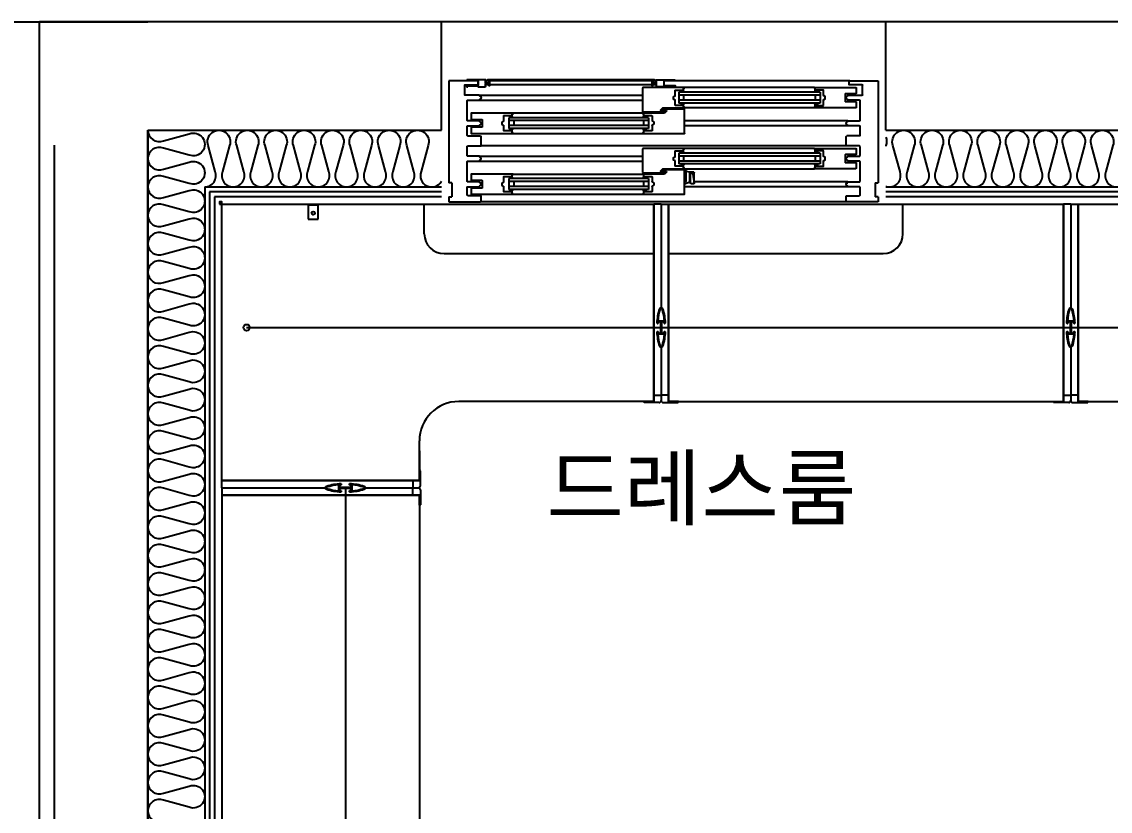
# Model space of a CAD drawing. Header units: millimetres. Extents: x -33000 to 294000, y 0 to 42408.
# Drawn here: x 259571 to 261776, y 17154 to 18755 of the extents above; entities that cross this region are included whole.
import ezdxf
from ezdxf.enums import TextEntityAlignment as Align

# ---------------------------------------------------------------- set-up
doc = ezdxf.new("R2010")
doc.units = ezdxf.units.MM
doc.header["$LTSCALE"] = 50
doc.layers.add('arch', color=8, linetype='Continuous')
doc.layers.add('실명', color=9, linetype='Continuous')
doc.styles.add('FORTELINE', font='malgun.ttf')

# ---------------------------------------------------------------- blocks, each defined once
blk = doc.blocks.new('XR-Unit-Plan$0$WG-민간-BPW_900')
for p, q in [((15, 245.3), (15, 38.3)), ((73, 245.3), (15, 245.3)), ((73, 245.3), (449.6, 245.3)), ((74, 238.3), (74, 244.3)), ((465.6, 247.2), (427.1, 247.2)), ((427.1, 246.2), (449.1, 246.2)), ((449.6, 245.7), (449.6, 236.7)), ((464.6, 241.7), (464.6, 246.2)), ((464.6, 246.2), (465.6, 246.2)), ((468.5, 247.3), (807, 247.3)), ((472.1, 247.2), (471.6, 247.2)), ((471.6, 246.2), (472.1, 246.2)), ((472.1, 246.2), (472.1, 241.7)), ((473.1, 235.7), (473.1, 246.2)), ((473.1, 245.3), (802.5, 245.3)), ((802.5, 235.7), (802.5, 246.2)), ((803.5, 247.2), (804, 247.2)), ((804, 246.2), (803.5, 246.2)), ((803.5, 246.2), (803.5, 241.7)), ((810, 247.2), (848.5, 247.2)), ((811, 246.2), (810, 246.2)), ((811, 241.7), (811, 246.2)), ((826, 245.7), (826, 236.7)), ((826, 238.3), (826, 244.3)), ((848.5, 246.2), (826.5, 246.2)), ((827, 245.3), (885, 245.3)), ((885, 245.3), (885, 38.3)), ((47, 217.3), (47, 236.3)), ((48, 237.3), (73, 237.3)), ((133, 222.2), (419.5, 222.2)), ((133, 222.2), (133, 200.3)), ((143, 224.8), (145.6, 222.2)), ((144.5, 231.8), (408, 231.8)), ((409.5, 224.8), (406.9, 222.2)), ((419.5, 222.2), (419.5, 200.3)), ((426.6, 235.7), (426.6, 233.7)), ((449.1, 236.2), (427.1, 236.2)), ((427.1, 233.2), (429.1, 233.2)), ((427.6, 234), (427.6, 235.2)), ((427.6, 235.2), (449.1, 235.2)), ((429.1, 234), (427.6, 234)), ((429.1, 233.2), (429.1, 234)), ((449.6, 234.7), (449.6, 233.7)), ((450.1, 233.2), (463.6, 233.2)), ((464.6, 234.2), (464.6, 239.7)), ((464.6, 237.3), (472.1, 237.3)), ((471.6, 241.2), (465.1, 241.2)), ((465.1, 240.2), (471.6, 240.2)), ((472.1, 239.7), (472.1, 235.7)), ((473.1, 237.3), (802.5, 237.3)), ((803.5, 239.7), (803.5, 235.7)), ((803.5, 237.3), (811, 237.3)), ((804, 241.2), (810.5, 241.2)), ((810.5, 240.2), (804, 240.2)), ((811, 234.2), (811, 239.7)), ((825.5, 233.2), (812, 233.2)), ((826, 234.7), (826, 233.7)), ((826.5, 236.2), (848.5, 236.2)), ((848, 235.2), (826.5, 235.2)), ((852, 237.3), (827, 237.3)), ((846.5, 233.2), (846.5, 234)), ((846.5, 234), (848, 234)), ((848.5, 233.2), (846.5, 233.2)), ((848, 234), (848, 235.2)), ((849, 235.7), (849, 233.7)), ((853, 217.3), (853, 236.3)), ((76.5, 216.3), (48, 216.3)), ((52, 165.2), (52, 205.3)), ((53, 206.3), (76.5, 206.3)), ((77, 215.1), (77, 215.8)), ((77, 206.8), (77, 207.4)), ((133, 216.3), (419.5, 216.3)), ((133, 206.3), (419.5, 206.3)), ((133, 200.3), (419.5, 200.3)), ((143, 216.3), (143, 206.3)), ((143, 197.7), (145.6, 200.3)), ((409.5, 197.7), (406.9, 200.3)), ((409.5, 216.3), (409.5, 206.3)), ((823.5, 216.3), (492.5, 216.3)), ((823.5, 206.3), (492.5, 206.3)), ((823, 215.1), (823, 215.8)), ((823, 206.8), (823, 207.4)), ((823.5, 216.3), (852, 216.3)), ((847, 206.3), (823.5, 206.3)), ((848, 165.2), (848, 205.3)), ((144.5, 190.8), (408, 190.8)), ((407.5, 139.3), (407.5, 187.8)), ((408, 188.3), (444, 188.3)), ((444, 188.3), (452.6, 187.3)), ((452.6, 186.2), (444, 185.3)), ((444, 185.3), (444, 183.8)), ((444, 183.8), (448.4, 179.7)), ((448.4, 179.7), (492, 179.7)), ((453, 186.8), (453, 186.7)), ((492, 178.7), (490.5, 178.7)), ((490.5, 178.7), (490.5, 172.3)), ((492, 179.7), (755.5, 179.7)), ((76.5, 164.2), (53, 164.2)), ((76.5, 164.2), (407.5, 164.2)), ((77, 163.1), (77, 163.8)), ((77, 154.8), (77, 155.4)), ((470, 162), (470, 157.5)), ((473.2, 164.1), (470.3, 162.4)), ((470.3, 157.1), (473.2, 155.4)), ((473.5, 174.3), (473.5, 164.5)), ((473.5, 155), (473.5, 144.3)), ((489, 174.8), (474, 174.8)), ((480.5, 170.7), (480.5, 148.8)), ((480.5, 170.7), (763.7, 170.7)), ((480.5, 164.8), (763.7, 164.8)), ((480.5, 154.8), (763.7, 154.8)), ((485.5, 173.3), (488.5, 173.3)), ((485.5, 171.8), (485.5, 173.3)), ((490, 171.8), (485.5, 171.8)), ((489, 173.8), (489, 174.8)), ((490.5, 173.3), (493.1, 170.7)), ((490.5, 164.8), (490.5, 154.8)), ((490.5, 164.8), (490.5, 154.8)), ((753.7, 164.8), (753.7, 154.8)), ((753.7, 164.8), (753.7, 154.8)), ((757, 173.3), (754.4, 170.7)), ((763.7, 170.7), (763.7, 148.8)), ((823, 163.1), (823, 163.8)), ((823, 154.8), (823, 155.4)), ((823.5, 164.2), (847, 164.2)), ((52, 134.8), (52, 153.3)), ((53, 154.3), (76.5, 154.3)), ((53, 133.8), (79, 133.8)), ((76.5, 154.3), (407.5, 154.3)), ((492, 138.8), (408, 138.8)), ((474, 143.8), (489, 143.8)), ((480.5, 148.8), (763.7, 148.8)), ((485.5, 145.3), (485.5, 146.8)), ((485.5, 146.8), (490, 146.8)), ((488.5, 145.3), (485.5, 145.3)), ((489, 143.8), (489, 144.8)), ((490.5, 146.2), (493.1, 148.8)), ((490.5, 146.3), (490.5, 139.8)), ((490.5, 139.8), (492, 139.8)), ((755.5, 138.8), (492, 138.8)), ((757, 146.2), (754.4, 148.8)), ((847, 133.8), (821, 133.8)), ((847, 154.3), (823.5, 154.3)), ((848, 134.8), (848, 153.3)), ((79, 113.3), (821, 113.3)), ((133, 98.7), (133, 76.8)), ((133, 98.7), (419.5, 98.7)), ((133, 92.8), (419.5, 92.8)), ((143, 101.3), (145.6, 98.7)), ((143, 92.8), (143, 82.8)), ((143, 92.8), (143, 82.8)), ((144.5, 108.3), (408, 108.3)), ((409.5, 101.3), (406.9, 98.7)), ((409.5, 92.8), (409.5, 82.8)), ((409.5, 92.8), (409.5, 82.8)), ((419.5, 98.7), (419.5, 76.8)), ((823.5, 92.8), (492.5, 92.8)), ((60, 79.3), (60, 67.8)), ((133, 82.8), (419.5, 82.8)), ((133, 76.8), (419.5, 76.8)), ((143, 74.2), (145.6, 76.8)), ((408, 67.3), (144.5, 67.3)), ((409.5, 74.2), (406.9, 76.8)), ((823.5, 82.8), (492.5, 82.8)), ((388.1, 37.9), (388.1, 59)), ((391.1, 56.4), (388.2, 38)), ((389, 60), (396.6, 60.3)), ((395.3, 58), (393, 58)), ((395.3, 58), (395.3, 60.2)), ((395.3, 37.9), (395.3, 58)), ((407.5, 15.8), (407.5, 64.3)), ((408, 64.8), (444, 64.8)), ((444, 64.8), (452.6, 63.8)), ((452.6, 62.7), (444, 61.8)), ((444, 61.8), (444, 60.3)), ((444, 60.3), (448.4, 56.3)), ((448.4, 56.3), (492, 56.3)), ((453, 63.3), (453, 63.2)), ((473.5, 50.8), (473.5, 41)), ((489, 51.3), (474, 51.3)), ((480.5, 47.2), (480.5, 25.3)), ((480.5, 47.2), (763.7, 47.2)), ((485.5, 49.8), (488.5, 49.8)), ((485.5, 48.3), (485.5, 49.8)), ((490, 48.3), (485.5, 48.3)), ((489, 50.3), (489, 51.3)), ((490.5, 55.2), (490.5, 48.8)), ((492, 55.2), (490.5, 55.2)), ((490.5, 49.8), (493.1, 47.2)), ((755.5, 56.3), (492, 56.3)), ((757, 49.8), (754.4, 47.2)), ((763.7, 47.2), (763.7, 25.3)), ((21, 38.3), (15, 38.3)), ((21, 38.3), (21, 10.3)), ((76.5, 40.8), (388.1, 40.8)), ((76.5, 30.8), (407.5, 30.8)), ((389.1, 36.9), (394.3, 36.9)), ((396.6, 40.8), (395.3, 40.8)), ((470, 38.5), (470, 34)), ((473.2, 40.6), (470.3, 38.9)), ((470.3, 33.6), (473.2, 31.9)), ((473.5, 31.5), (473.5, 20.8)), ((480.5, 41.3), (763.7, 41.3)), ((480.5, 31.3), (763.7, 31.3)), ((480.5, 25.3), (763.7, 25.3)), ((485.5, 21.8), (485.5, 23.3)), ((485.5, 23.3), (490, 23.3)), ((490.5, 41.3), (490.5, 31.3)), ((490.5, 41.3), (490.5, 31.3)), ((490.5, 22.7), (493.1, 25.3)), ((490.5, 22.8), (490.5, 16.3)), ((753.7, 41.3), (753.7, 31.3)), ((753.7, 41.3), (753.7, 31.3)), ((757, 22.7), (754.4, 25.3)), ((840, 27.3), (840, 15.8)), ((879, 38.3), (885, 38.3)), ((879, 38.3), (879, 10.3)), ((15, 10.3), (21, 10.3)), ((15, 10.3), (15, 0.3)), ((15, 0.3), (79, 0.3)), ((79, 12.3), (53, 12.3)), ((79, 0.3), (821, 0.3)), ((80, 1.3), (80, 11.3)), ((492, 15.3), (408, 15.3)), ((474, 20.3), (489, 20.3)), ((488.5, 21.8), (485.5, 21.8)), ((489, 20.3), (489, 21.3)), ((490.5, 16.3), (492, 16.3)), ((755.5, 15.3), (492, 15.3)), ((820, 1.3), (820, 11.3)), ((821, 12.3), (847, 12.3)), ((885, 0.3), (821, 0.3)), ((885, 10.3), (879, 10.3)), ((885, 10.3), (885, 0.3))]:
    blk.add_line(p, q)
for points in [[(60.5, 231.8, 0.414214), (60, 231.3)], [(60, 231.3), (60, 219.8, 0.414214), (60.5, 219.3)], [(143, 191.8), (143, 198.3, 0.414214), (142.5, 198.8), (138, 198.8), (138, 197.3), (141, 197.3, -0.414214), (141.5, 196.8), (141.5, 195.7), (126.5, 195.7, -0.414214), (126, 196.2), (126, 206.5, 0.269143), (125.7, 206.9), (122.8, 208.6, -0.269143), (122.5, 209), (122.5, 213.5, -0.269143), (122.8, 213.9), (125.7, 215.6, 0.269143), (126, 216), (126, 226.3, -0.414214), (126.5, 226.8), (141.5, 226.8), (141.5, 225.8, -0.414214), (141, 225.3), (138, 225.3), (138, 223.8), (142.5, 223.8, 0.414214), (143, 224.3), (143, 230.8)], [(143, 230.8), (144.5, 230.8, 1), (144.5, 231.8)], [(409.5, 224.3), (409.5, 230.8), (408, 230.8, -1), (408, 231.8), (492, 231.8, -0.414214), (492.5, 231.3), (492.5, 182.8, -0.414214), (492, 182.3), (456, 182.3), (447.4, 183.2, -0.382193), (447, 183.7), (447, 183.8, -0.382131), (447.4, 184.3), (456, 185.3), (456, 186.7), (451.5, 190.8), (408, 190.8, -0.414214), (407.5, 191.3, -0.414214), (408, 191.8), (409.5, 191.8), (409.5, 195.2), (410, 195.7), (409.5, 196.2), (409.5, 198.3, -0.414214), (410, 198.8), (414.5, 198.8), (414.5, 197.3), (411.5, 197.3, 0.414214), (411, 196.8), (411, 195.7), (426, 195.7, 0.414214), (426.5, 196.2), (426.5, 206, -0.269143), (426.8, 206.4), (429.7, 208.1, 0.269143), (430, 208.5), (430, 213, 0.269143), (429.7, 213.4), (426.8, 215.1, -0.269143), (426.5, 215.5), (426.5, 226.3, 0.414214), (426, 226.8), (411, 226.8), (411, 225.8, 0.414214), (411.5, 225.3), (414.5, 225.3), (414.5, 223.8), (410, 223.8, -0.414214), (409.5, 224.3)], [(60.5, 203.3, 0.414214), (60, 202.8), (60, 191.3)], [(60.5, 219.3), (81.3, 219.3, -0.414214), (82.3, 218.3), (82.3, 204.3, -0.414214), (81.3, 203.3), (60.5, 203.3)], [(60, 191.3, 0.414214), (60.5, 190.8)], [(144.5, 190.8, 0.414214), (145, 191.3, 0.414214), (144.5, 191.8), (143, 191.8)], [(757, 178.7), (755.5, 178.7, -1), (755.5, 179.7)], [(757, 139.8), (757, 146.3, -0.414214), (757.5, 146.8), (762, 146.8), (762, 145.3), (759, 145.3, 0.414214), (758.5, 144.8), (758.5, 143.8), (773.5, 143.8, 0.414214), (774, 144.3), (774, 154.5, -0.269143), (774.3, 154.9), (777.2, 156.6, 0.269143), (777.5, 157), (777.5, 161.5, 0.269143), (777.2, 161.9), (774.3, 163.6, -0.269143), (774, 164), (774, 174.3, 0.414214), (773.5, 174.8), (758.5, 174.8), (758.5, 173.8, 0.414214), (759, 173.3), (762, 173.3), (762, 171.8), (757.5, 171.8, -0.414214), (757, 172.3), (757, 178.7)], [(839.5, 179.7, -0.414214), (840, 179.2)], [(840, 179.2), (840, 167.8, -0.414214), (839.5, 167.3)], [(839.5, 167.3), (818.7, 167.3, 0.414214), (817.7, 166.3), (817.7, 152.3, 0.414214), (818.7, 151.3), (839.5, 151.3)], [(53, 113.3), (79, 113.3, 0.414214), (80, 114.3), (80, 132.8)], [(755.5, 138.8, -0.414214), (755, 139.3, -0.414214), (755.5, 139.8), (757, 139.8)], [(847, 113.3), (821, 113.3, -0.414214), (820, 114.3), (820, 132.8)], [(839.5, 151.3, -0.414214), (840, 150.8)], [(840, 150.8), (840, 139.3, -0.414214), (839.5, 138.8)], [(53, 82.8), (76.5, 82.8, 0.414214), (77, 83.3), (77, 83.9, -0.341999), (77.7, 84.8, 0.774597), (77.7, 90.7, -0.341999), (77, 91.6), (77, 92.3, 0.414214), (76.5, 92.8), (53, 92.8, -0.414214), (52, 93.8), (52, 112.3, -0.414214), (53, 113.3)], [(847, 82.8), (823.5, 82.8, -0.414214), (823, 83.3), (823, 83.9, 0.341999), (822.2, 84.8, -0.774597), (822.2, 90.7, 0.341999), (823, 91.6), (823, 92.3, -0.414214), (823.5, 92.8), (847, 92.8, 0.414214), (848, 93.8), (848, 112.3, 0.414214), (847, 113.3)], [(60.5, 108.3, 0.414214), (60, 107.8)], [(60, 107.8), (60, 96.3, 0.414214), (60.5, 95.8)], [(60.5, 95.8), (81.3, 95.8, -0.414214), (82.3, 94.8), (82.3, 80.8, -0.414214), (81.3, 79.8), (60.5, 79.8)], [(143, 68.3), (143, 74.8, 0.414214), (142.5, 75.3), (138, 75.3), (138, 73.8), (141, 73.8, -0.414214), (141.5, 73.3), (141.5, 72.3), (126.5, 72.3, -0.414214), (126, 72.8), (126, 83, 0.269143), (125.7, 83.4), (122.8, 85.1, -0.269143), (122.5, 85.5), (122.5, 90, -0.269143), (122.8, 90.4), (125.7, 92.1, 0.269143), (126, 92.5), (126, 102.8, -0.414214), (126.5, 103.3), (141.5, 103.3), (141.5, 102.3, -0.414214), (141, 101.8), (138, 101.8), (138, 100.3), (142.5, 100.3, 0.414214), (143, 100.8)], [(143, 100.8), (143, 107.3), (144.5, 107.3, 1), (144.5, 108.3)], [(409.5, 100.8), (409.5, 107.3), (408, 107.3, -1), (408, 108.3), (492, 108.3, -0.414214), (492.5, 107.8), (492.5, 59.3, -0.414214), (492, 58.8), (456, 58.8), (447.4, 59.7, -0.382193), (447, 60.2), (447, 60.3, -0.382131), (447.4, 60.8), (456, 61.8), (456, 63.2), (451.5, 67.3), (408, 67.3, -0.414214), (407.5, 67.8, -0.414214), (408, 68.3), (409.5, 68.3), (409.5, 74.8)], [(409.5, 74.8, -0.414214), (410, 75.3), (414.5, 75.3), (414.5, 73.8), (411.5, 73.8, 0.414214), (411, 73.3), (411, 72.3), (426, 72.3, 0.414214), (426.5, 72.8), (426.5, 82.5, -0.269143), (426.8, 82.9), (429.7, 84.6, 0.269143), (430, 85), (430, 89.5, 0.269143), (429.7, 89.9), (426.8, 91.6, -0.269143), (426.5, 92), (426.5, 102.8, 0.414214), (426, 103.3), (411, 103.3), (411, 102.3, 0.414214), (411.5, 101.8), (414.5, 101.8), (414.5, 100.3), (410, 100.3, -0.414214), (409.5, 100.8)], [(52, 81.8, -0.414214), (53, 82.8)], [(53, 40.8, -0.414214), (52, 41.8), (52, 81.8)], [(60.5, 79.8, 0.414214), (60, 79.3)], [(60, 67.8, 0.414214), (60.5, 67.3)], [(60.5, 67.3), (144.5, 67.3, 0.414214), (145, 67.8, 0.414214), (144.5, 68.3), (143, 68.3)], [(848, 81.8, 0.414214), (847, 82.8)], [(847, 40.8, 0.414214), (848, 41.8), (848, 81.8)], [(757, 55.2), (755.5, 55.2, -1), (755.5, 56.3)], [(757, 16.3), (757, 22.8, -0.414214), (757.5, 23.3), (762, 23.3), (762, 21.8), (759, 21.8, 0.414214), (758.5, 21.3), (758.5, 20.3), (773.5, 20.3, 0.414214), (774, 20.8), (774, 31, -0.269143), (774.3, 31.4), (777.2, 33.1, 0.269143), (777.5, 33.5), (777.5, 38, 0.269143), (777.2, 38.4), (774.3, 40.1, -0.269143), (774, 40.5), (774, 50.8, 0.414214), (773.5, 51.3), (758.5, 51.3), (758.5, 50.3, 0.414214), (759, 49.8), (762, 49.8), (762, 48.3), (757.5, 48.3, -0.414214), (757, 48.8), (757, 55.2)], [(839.5, 56.3, -0.414214), (840, 55.7)], [(840, 55.7), (840, 44.3, -0.414214), (839.5, 43.8)], [(52, 13.3), (52, 29.8, -0.414214), (53, 30.8)], [(53, 30.8), (76.5, 30.8, 0.414214), (77, 31.3), (77, 31.9, -0.341999), (77.7, 32.8, 0.774597), (77.7, 38.7, -0.341999), (77, 39.6), (77, 40.3, 0.414214), (76.5, 40.8), (53, 40.8)], [(839.5, 43.8), (818.7, 43.8, 0.414214), (817.7, 42.8), (817.7, 28.8, 0.414214), (818.7, 27.8), (839.5, 27.8)], [(847, 30.8), (823.5, 30.8, -0.414214), (823, 31.3), (823, 31.9, 0.341999), (822.2, 32.8, -0.774597), (822.2, 38.7, 0.341999), (823, 39.6), (823, 40.3, -0.414214), (823.5, 40.8), (847, 40.8)], [(839.5, 27.8, -0.414214), (840, 27.3)], [(848, 13.3), (848, 29.8, 0.414214), (847, 30.8)], [(755.5, 15.3, -0.414214), (755, 15.8, -0.414214), (755.5, 16.3), (757, 16.3)], [(840, 16.2), (840, 15.8, -0.414214), (839.5, 15.3)]]:
    blk.add_lwpolyline(points, format="xyb")
for points in [[(144.5, 231.8), (60.5, 231.8)], [(60.5, 190.8), (144.5, 190.8)], [(755.5, 179.7), (839.5, 179.7)], [(839.5, 138.8), (755.5, 138.8)], [(144.5, 108.3), (60.5, 108.3)], [(407.5, 36.8), (396.6, 40.8), (396.6, 60.3), (404.9, 61.6)], [(407.5, 63.8), (404.9, 63.8), (404.9, 41.1), (407.5, 41.1)], [(755.5, 56.3), (839.5, 56.3)], [(839.5, 15.3), (755.5, 15.3)]]:
    blk.add_lwpolyline(points)
for centre in [(468.5, 244.3), (807, 244.3)]:
    blk.add_circle(centre, 3)
for centre, radius, start, end in [((73, 244.3), 1, 0, 90), ((427.1, 246.7), 0.5, 90, 270), ((449.1, 245.7), 0.5, 0, 90), ((465.6, 246.7), 0.5, 270, 90), ((471.6, 246.7), 0.5, 90, 270), ((472.1, 246.2), 1, 0, 90), ((803.5, 246.2), 1, 90, 180), ((804, 246.7), 0.5, 270, 90), ((810, 246.7), 0.5, 90, 270), ((826.5, 245.7), 0.5, 90, 180), ((827, 244.3), 1, 90, 180), ((848.5, 246.7), 0.5, 270, 90), ((48, 236.3), 1, 90, 180), ((73, 238.3), 1, 270, 0), ((427.1, 235.7), 0.5, 90, 180), ((427.1, 233.7), 0.5, 180, 270), ((449.1, 236.7), 0.5, 270, 0), ((449.1, 234.7), 0.5, 0, 90), ((450.1, 233.7), 0.5, 180, 270), ((463.6, 234.2), 1, 270, 0), ((465.1, 241.7), 0.5, 180, 270), ((465.1, 239.7), 0.5, 90, 180), ((471.6, 241.7), 0.5, 270, 0), ((471.6, 239.7), 0.5, 0, 90), ((472.6, 235.7), 0.5, 180, 0), ((803, 235.7), 0.5, 180, 0), ((804, 241.7), 0.5, 180, 270), ((804, 239.7), 0.5, 90, 180), ((810.5, 241.7), 0.5, 270, 0), ((810.5, 239.7), 0.5, 0, 90), ((812, 234.2), 1, 180, 270), ((825.5, 233.7), 0.5, 270, 0), ((827, 238.3), 1, 180, 270), ((826.5, 236.7), 0.5, 180, 270), ((826.5, 234.7), 0.5, 90, 180), ((848.5, 235.7), 0.5, 0, 90), ((848.5, 233.7), 0.5, 270, 0), ((852, 236.3), 1, 0, 90), ((48, 217.3), 1, 180, 270), ((53, 205.3), 1, 90, 180), ((76.5, 215.8), 0.5, 0, 90), ((76.5, 206.8), 0.5, 270, 0), ((78, 215.1), 1, 180, 255.5225), ((78, 207.4), 1, 104.4775, 180), ((77, 211.3), 3, 284.4775, 75.5225), ((823, 211.3), 3, 104.4775, 255.5225), ((822, 215.1), 1, 284.4775, 0), ((822, 207.4), 1, 0, 75.5225), ((823.5, 215.8), 0.5, 90, 180), ((823.5, 206.8), 0.5, 180, 270), ((847, 205.3), 1, 0, 90), ((852, 217.3), 1, 270, 0), ((408, 187.8), 0.5, 90, 180), ((452.5, 186.8), 0.5, 0, 83.666), ((452.5, 186.7), 0.5, 276.3464, 0), ((492, 179.2), 0.5, 270, 90), ((53, 165.2), 1, 180, 270), ((76.5, 163.8), 0.5, 0, 90.0003), ((76.5, 154.8), 0.5, 270, 0), ((78, 163.1), 1, 180, 255.5225), ((78, 155.4), 1, 104.4775, 180), ((77, 159.3), 3, 284.4775, 75.5225), ((470.5, 162), 0.5, 119.7449, 180), ((470.5, 157.5), 0.5, 180, 240.2551), ((473, 164.5), 0.5, 299.7449, 0), ((473, 155), 0.5, 360, 60.2551), ((474, 174.3), 0.5, 90, 180), ((488.5, 173.8), 0.5, 270, 0), ((490, 172.3), 0.5, 270, 0), ((823, 159.3), 3, 104.4775, 255.5225), ((822, 163.1), 1, 284.4775, 0), ((822, 155.4), 1, 0, 75.5225), ((823.5, 163.8), 0.5, 89.9997, 180), ((823.5, 154.8), 0.5, 180, 270), ((847, 165.2), 1, 270, 0), ((53, 153.3), 1, 90, 180), ((53, 134.8), 1, 180, 270), ((79, 132.8), 1, 0, 90), ((408, 139.3), 0.5, 180, 270), ((474, 144.3), 0.5, 180, 270), ((488.5, 144.8), 0.5, 0, 90), ((490, 146.3), 0.5, 0, 90), ((492, 139.3), 0.5, 270, 90), ((821, 132.8), 1, 90, 180), ((847, 153.3), 1, 0, 90), ((847, 134.8), 1, 270, 0), ((389.1, 59), 1, 92.2775, 180), ((393, 56.1), 1.88, 90, 168.8801), ((408, 64.3), 0.5, 90, 180), ((452.5, 63.3), 0.5, 0, 83.666), ((452.5, 63.2), 0.5, 276.3464, 0), ((474, 50.8), 0.5, 90, 180), ((488.5, 50.3), 0.5, 270, 0), ((490, 48.8), 0.5, 270, 0), ((492, 55.7), 0.5, 270, 90), ((389.1, 37.9), 1, 180, 270), ((389.2, 37.9), 1, 171.0635, 270), ((394.3, 37.9), 1, 270, 0.0858), ((470.5, 38.5), 0.5, 119.7449, 180), ((470.5, 34), 0.5, 180, 240.2551), ((473, 41), 0.5, 299.7449, 0), ((473, 31.5), 0.5, 360, 60.2551), ((490, 22.8), 0.5, 0, 90), ((53, 13.3), 1, 180, 270), ((79, 11.3), 1, 0, 90), ((79, 1.3), 1, 270, 0), ((408, 15.8), 0.5, 180, 270), ((474, 20.8), 0.5, 180, 270), ((488.5, 21.3), 0.5, 0, 90), ((492, 15.8), 0.5, 270, 90), ((821, 11.3), 1, 90, 180), ((821, 1.3), 1, 180, 270), ((847, 13.3), 1, 270, 0)]:
    blk.add_arc(centre, radius, start, end)

msp = doc.modelspace()

# ---------------------------------------------------------------- linework, layer by layer
at = {"layer": 'arch'}
for p, q in [((258206.2, 18754.6), (259826.2, 18754.6)), ((260421.2, 18754.6), (259826.2, 18754.6)), ((259636.2, 18504.6), (259636.2, 13054.6))]:
    msp.add_line(p, q, dxfattribs=at)
at = {"layer": 'arch', "ltscale": 25}
for p, q in [((260421.2, 18754.6), (259606.2, 18754.6)), ((259606.2, 8804.6), (259606.2, 18754.6)), ((261321.2, 18754.6), (260421.2, 18754.6)), ((260421.2, 18534.6), (260421.2, 18754.6)), ((265176.2, 18754.6), (261321.2, 18754.6)), ((261321.2, 18534.6), (261321.2, 18754.6)), ((259826.2, 18534.6), (260421.2, 18534.6)), ((259826.2, 18534.6), (259826.2, 8804.6)), ((259826.2, 10349.6), (259826.2, 18534.6)), ((261321.2, 18534.6), (265176.2, 18534.6)), ((259941.2, 18419.6), (259941.2, 10464.6)), ((259941.2, 18419.6), (260421.2, 18419.6)), ((261321.2, 18419.6), (265176.2, 18419.6)), ((260421.2, 18409.6), (259951.2, 18409.6)), ((259951.2, 18409.6), (259951.2, 10474.6)), ((260421.2, 18399.6), (259961.2, 18399.6)), ((259961.2, 18399.6), (259961.2, 10484.6)), ((263991.2, 18409.6), (261321.2, 18409.6)), ((263991.2, 18399.6), (261321.2, 18399.6)), ((259976.2, 18384.6), (259971.2, 18384.6)), ((259976.2, 18384.6), (259976.2, 18389.6)), ((259976.2, 18384.6), (260851.2, 18384.6)), ((259976.2, 17824.6), (259976.2, 18384.6)), ((260151.1, 18384.6), (260151.1, 18354.6)), ((260151.1, 18384.6), (260171.1, 18384.6)), ((260171.1, 18382.6), (260151.1, 18382.6)), ((260171.1, 18354.6), (260171.1, 18384.6)), ((260386.2, 18324.6), (260386.2, 18384.6)), ((260851.2, 17984.6), (260851.2, 18384.6)), ((260866.2, 18384.6), (260851.2, 18384.6)), ((260866.2, 18384.6), (260881.2, 18384.6)), ((260881.2, 17984.6), (260881.2, 18384.6)), ((260881.2, 18384.6), (261681.2, 18384.6)), ((261356.2, 18324.6), (261356.2, 18384.6)), ((261681.2, 17984.6), (261681.2, 18384.6)), ((261696.2, 18384.6), (261681.2, 18384.6)), ((261696.2, 18384.6), (261711.2, 18384.6)), ((261711.2, 17984.6), (261711.2, 18384.6)), ((261711.2, 18384.6), (262511.2, 18384.6)), ((260151.1, 18354.6), (260171.1, 18354.6)), ((260426.2, 18284.6), (260851.2, 18284.6)), ((260881.2, 18284.6), (261316.2, 18284.6)), ((260026.2, 18134.6), (261695.5, 18134.6)), ((260931.2, 18134.6), (262525.5, 18134.6)), ((261761.2, 18134.6), (263355.5, 18134.6)), ((260851.2, 17984.6), (260456.2, 17984.6)), ((260831.5, 17982.6), (260831.2, 17984.6)), ((260831.2, 17984.6), (260851.2, 17984.6)), ((260862.2, 17982.6), (260831.5, 17982.6)), ((260851.2, 17984.6), (260851.2, 17997.6)), ((260851.2, 17997.6), (260866.2, 17997.6)), ((260866.2, 17997.6), (260866.2, 17986.6)), ((260881.2, 17997.6), (260866.2, 17997.6)), ((260870.2, 17982.6), (260900.9, 17982.6)), ((260881.2, 17984.6), (260881.2, 17997.6)), ((260901.2, 17984.6), (260881.2, 17984.6)), ((260881.2, 17984.6), (261681.2, 17984.6)), ((260900.9, 17982.6), (260901.2, 17984.6)), ((261661.5, 17982.6), (261661.2, 17984.6)), ((261661.2, 17984.6), (261681.2, 17984.6)), ((261692.2, 17982.6), (261661.5, 17982.6)), ((261681.2, 17984.6), (261681.2, 17997.6)), ((261681.2, 17997.6), (261696.2, 17997.6)), ((261696.2, 17997.6), (261696.2, 17986.6)), ((261711.2, 17997.6), (261696.2, 17997.6)), ((261700.2, 17982.6), (261730.9, 17982.6)), ((261711.2, 17984.6), (261711.2, 17997.6)), ((261731.2, 17984.6), (261711.2, 17984.6)), ((261711.2, 17984.6), (262511.2, 17984.6)), ((261730.9, 17982.6), (261731.2, 17984.6)), ((260376.2, 17824.6), (260376.2, 17904.6)), ((260376.2, 17884.6), (260376.2, 17824.6)), ((260378.2, 17844.3), (260376.2, 17844.6)), ((260378.2, 17813.6), (260378.2, 17844.3)), ((260376.2, 17824.6), (259976.2, 17824.6)), ((259976.2, 17809.6), (259976.2, 17824.6)), ((260376.2, 17824.6), (260363.2, 17824.6)), ((260363.2, 17824.6), (260363.2, 17809.6)), ((259976.2, 17809.6), (259976.2, 17794.6)), ((260226.2, 17810.4), (260226.2, 15568.9)), ((260363.2, 17794.6), (260363.2, 17809.6)), ((260363.2, 17809.6), (260374.2, 17809.6)), ((260378.2, 17805.6), (260378.2, 17774.9)), ((260376.2, 17794.6), (259976.2, 17794.6)), ((259976.2, 17794.6), (259976.2, 17094.6)), ((260376.2, 17794.6), (260363.2, 17794.6)), ((260376.2, 17774.6), (260376.2, 17794.6)), ((260376.2, 17794.6), (260376.2, 17094.6)), ((260378.2, 17774.9), (260376.2, 17774.6))]:
    msp.add_line(p, q, dxfattribs=at)
for points in [[(259826.2, 18534.6, 0.524856), (259857.4, 18513.1), (259910, 18527.4, -1.449198), (259910, 18484.3), (259857.4, 18498.6, 0.524856), (259826.2, 18477.1, 0.524856), (259857.4, 18455.6), (259910, 18469.9, -1.449198), (259910, 18426.8), (259857.4, 18441.1, 0.524856), (259826.2, 18419.6, 0.524856), (259857.4, 18398.1), (259910, 18412.4, -1.449198), (259910, 18369.3), (259857.4, 18383.6, 0.524856), (259826.2, 18362.1, 0.524856), (259857.4, 18340.6), (259910, 18354.9, -1.449198), (259910, 18311.8), (259857.4, 18326.1, 0.524856), (259826.2, 18304.6, 0.524856), (259857.4, 18283.1), (259910, 18297.4, -1.449198), (259910, 18254.3), (259857.4, 18268.6, 0.524856), (259826.2, 18247.1, 0.524856), (259857.4, 18225.6), (259910, 18239.9, -1.449198), (259910, 18196.8), (259857.4, 18211.1, 0.524856), (259826.2, 18189.6, 0.524856), (259857.4, 18168.1), (259910, 18182.4, -1.449198), (259910, 18139.3), (259857.4, 18153.6, 0.524856), (259826.2, 18132.1, 0.524856), (259857.4, 18110.6), (259910, 18124.9, -1.449198), (259910, 18081.8), (259857.4, 18096.1, 0.524856), (259826.2, 18074.6, 0.524856), (259857.4, 18053.1), (259910, 18067.4, -1.449198), (259910, 18024.3), (259857.4, 18038.6, 0.524856), (259826.2, 18017.1, 0.524856), (259857.4, 17995.6), (259910, 18009.9, -1.449198), (259910, 17966.8), (259857.4, 17981.1, 0.524856), (259826.2, 17959.6, 0.524856), (259857.4, 17938.1), (259910, 17952.4, -1.449198), (259910, 17909.3), (259857.4, 17923.6, 0.524856), (259826.2, 17902.1, 0.524856), (259857.4, 17880.6), (259910, 17894.9, -1.449198), (259910, 17851.8), (259857.4, 17866.1, 0.524856), (259826.2, 17844.6, 0.524856), (259857.4, 17823.1), (259910, 17837.4, -1.449198), (259910, 17794.3), (259857.4, 17808.6, 0.524856), (259826.2, 17787.1, 0.524856), (259857.4, 17765.6), (259910, 17779.9, -1.449198), (259910, 17736.8), (259857.4, 17751.1, 0.524856), (259826.2, 17729.6, 0.524856), (259857.4, 17708.1), (259910, 17722.4, -1.449198), (259910, 17679.3), (259857.4, 17693.6, 0.524856), (259826.2, 17672.1, 0.524856), (259857.4, 17650.6), (259910, 17664.9, -1.449198), (259910, 17621.8), (259857.4, 17636.1, 0.524856), (259826.2, 17614.6, 0.524856), (259857.4, 17593.1), (259910, 17607.4, -1.449198), (259910, 17564.3), (259857.4, 17578.6, 0.524856), (259826.2, 17557.1, 0.524856), (259857.4, 17535.6), (259910, 17549.9, -1.449198), (259910, 17506.8), (259857.4, 17521.1, 0.524856), (259826.2, 17499.6, 0.524856), (259857.4, 17478.1), (259910, 17492.4, -1.449198), (259910, 17449.3), (259857.4, 17463.6, 0.524856), (259826.2, 17442.1, 0.524856), (259857.4, 17420.6), (259910, 17434.9, -1.449198), (259910, 17391.8), (259857.4, 17406.1, 0.524856), (259826.2, 17384.6, 0.524856), (259857.4, 17363.1), (259910, 17377.4, -1.449198), (259910, 17334.3), (259857.4, 17348.6, 0.524856), (259826.2, 17327.1, 0.524856), (259857.4, 17305.6), (259910, 17319.9, -1.449198), (259910, 17276.8), (259857.4, 17291.1, 0.524856), (259826.2, 17269.6, 0.524856), (259857.4, 17248.1), (259910, 17262.4, -1.449198), (259910, 17219.3), (259857.4, 17233.6, 0.524856), (259826.2, 17212.1, 0.524856), (259857.4, 17190.6), (259910, 17204.9, -1.449198), (259910, 17161.8), (259857.4, 17176.1, 0.524856), (259826.2, 17154.6, 0.524856), (259857.4, 17133.1)], [(259941.2, 18419.6, 0.524856), (259962.7, 18450.8), (259948.5, 18503.4, -1.449198), (259991.5, 18503.4), (259977.2, 18450.8, 0.524856), (259998.7, 18419.6, 0.524856), (260020.2, 18450.8), (260006, 18503.4, -1.449198), (260049, 18503.4), (260034.7, 18450.8, 0.524856), (260056.2, 18419.6, 0.524856), (260077.7, 18450.8), (260063.5, 18503.4, -1.449198), (260106.5, 18503.4), (260092.2, 18450.8, 0.524856), (260113.7, 18419.6, 0.524856), (260135.2, 18450.8), (260121, 18503.4, -1.449198), (260164, 18503.4), (260149.7, 18450.8, 0.524856), (260171.2, 18419.6, 0.524856), (260192.7, 18450.8), (260178.5, 18503.4, -1.449198), (260221.5, 18503.4), (260207.2, 18450.8, 0.524856), (260228.7, 18419.6, 0.524856), (260250.2, 18450.8), (260236, 18503.4, -1.449198), (260279, 18503.4), (260264.7, 18450.8, 0.524856), (260286.2, 18419.6, 0.524856), (260307.7, 18450.8), (260293.5, 18503.4, -1.449198), (260336.5, 18503.4), (260322.2, 18450.8, 0.524856), (260343.7, 18419.6, 0.524856), (260365.2, 18450.8), (260351, 18503.4, -1.449198), (260394, 18503.4), (260379.7, 18450.8, 0.925648), (260421.2, 18431.2)], [(261321.2, 18420.9, 0.083218), (261328.7, 18419.6, 0.524856), (261350.2, 18450.8), (261336, 18503.4, -1.449198), (261379, 18503.4), (261364.7, 18450.8, 0.524856), (261386.2, 18419.6, 0.524856), (261407.7, 18450.8), (261393.5, 18503.4, -1.449198), (261436.5, 18503.4), (261422.2, 18450.8, 0.524856), (261443.7, 18419.6, 0.524856), (261465.2, 18450.8), (261451, 18503.4, -1.449198), (261494, 18503.4), (261479.7, 18450.8, 0.524856), (261501.2, 18419.6, 0.524856), (261522.7, 18450.8), (261508.5, 18503.4, -1.449198), (261551.5, 18503.4), (261537.2, 18450.8, 0.524856), (261558.7, 18419.6, 0.524856), (261580.2, 18450.8), (261566, 18503.4, -1.449198), (261609, 18503.4), (261594.7, 18450.8, 0.524856), (261616.2, 18419.6, 0.524856), (261637.7, 18450.8), (261623.5, 18503.4, -1.449198), (261666.5, 18503.4), (261652.2, 18450.8, 0.524856), (261673.7, 18419.6, 0.524856), (261695.2, 18450.8), (261681, 18503.4, -1.449198), (261724, 18503.4), (261709.7, 18450.8, 0.524856), (261731.2, 18419.6, 0.524856), (261752.7, 18450.8), (261738.5, 18503.4, -1.449198), (261781.5, 18503.4), (261767.2, 18450.8, 0.524856), (261788.7, 18419.6, 0.524856)], [(261321.2, 18520.4, -0.191183), (261321.5, 18503.4), (261321.2, 18502.5)]]:
    msp.add_lwpolyline(points, format="xyb", dxfattribs=at)
msp.add_lwpolyline([(259971.2, 18384.6), (259976.2, 18384.6), (259976.2, 18389.6), (259971.2, 18389.6)], close=True, dxfattribs=at)
for points in [[(260851.2, 17989.6), (260851.2, 18384.6)], [(260851.2, 18384.6), (260851.2, 17984.6)], [(260866.2, 18384.6), (260866.2, 18174.6)], [(260881.2, 17989.6), (260881.2, 18384.6)], [(260881.2, 18384.6), (260881.2, 17984.6)], [(261681.2, 17989.6), (261681.2, 18384.6)], [(261681.2, 18384.6), (261681.2, 17984.6)], [(261696.2, 18384.6), (261696.2, 18174.6)], [(261711.2, 17989.6), (261711.2, 18384.6)], [(261711.2, 18384.6), (261711.2, 17984.6)], [(260866.2, 18094.6), (260866.2, 17986.6)], [(261696.2, 18094.6), (261696.2, 17986.6)]]:
    msp.add_lwpolyline(points, dxfattribs=at)
for points in [[(260863.4, 18172.6, 0.073891), (260858.2, 18143.6, 0.422671), (260858.7, 18143.1), (260859.5, 18143.1, 0.414214), (260860, 18143.6), (260860, 18146.6), (260865.5, 18146.6), (260865.5, 18122.6), (260860, 18122.6), (260860, 18125.6, 0.414214), (260859.5, 18126.1), (260858.7, 18126.1, 0.422671), (260858.2, 18125.6, 0.073891), (260863.4, 18096.7, 0.719192), (260869, 18096.7, 0.073891), (260874.2, 18125.6, 0.422671), (260873.7, 18126.1), (260872.9, 18126.1, 0.414214), (260872.4, 18125.6), (260872.4, 18122.6), (260867, 18122.6), (260867, 18146.6), (260872.4, 18146.6), (260872.4, 18143.6, 0.414214), (260872.9, 18143.1), (260873.7, 18143.1, 0.422671), (260874.2, 18143.6, 0.073891), (260869, 18172.6, 0.719192)], [(260869, 18172.6, -0.073891), (260874.2, 18143.6, -0.422671), (260873.7, 18143.1), (260872.9, 18143.1, -0.414214), (260872.4, 18143.6), (260872.4, 18146.6), (260867, 18146.6), (260867, 18122.6), (260872.4, 18122.6), (260872.4, 18125.6, -0.414214), (260872.9, 18126.1), (260873.7, 18126.1, -0.422671), (260874.2, 18125.6, -0.073891), (260869, 18096.7, -0.719192), (260863.4, 18096.7, -0.073891), (260858.2, 18125.6, -0.422671), (260858.7, 18126.1), (260859.5, 18126.1, -0.414214), (260860, 18125.6), (260860, 18122.6), (260865.5, 18122.6), (260865.5, 18146.6), (260860, 18146.6), (260860, 18143.6, -0.414214), (260859.5, 18143.1), (260858.7, 18143.1, -0.422671), (260858.2, 18143.6, -0.073891), (260863.4, 18172.6, -0.719192)], [(260859.4, 18147.6, -0.063692), (260864.3, 18172.2, -0.719192), (260868.1, 18172.2, -0.063692), (260873, 18147.6)], [(260873, 18147.6, 0.063692), (260868.1, 18172.2, 0.719192), (260864.3, 18172.2, 0.063692), (260859.4, 18147.6)], [(261693.4, 18172.6, 0.073891), (261688.2, 18143.6, 0.422671), (261688.7, 18143.1), (261689.5, 18143.1, 0.414214), (261690, 18143.6), (261690, 18146.6), (261695.5, 18146.6), (261695.5, 18122.6), (261690, 18122.6), (261690, 18125.6, 0.414214), (261689.5, 18126.1), (261688.7, 18126.1, 0.422671), (261688.2, 18125.6, 0.073891), (261693.4, 18096.7, 0.719192), (261699, 18096.7, 0.073891), (261704.2, 18125.6, 0.422671), (261703.7, 18126.1), (261702.9, 18126.1, 0.414214), (261702.4, 18125.6), (261702.4, 18122.6), (261697, 18122.6), (261697, 18146.6), (261702.4, 18146.6), (261702.4, 18143.6, 0.414214), (261702.9, 18143.1), (261703.7, 18143.1, 0.422671), (261704.2, 18143.6, 0.073891), (261699, 18172.6, 0.719192)], [(261699, 18172.6, -0.073891), (261704.2, 18143.6, -0.422671), (261703.7, 18143.1), (261702.9, 18143.1, -0.414214), (261702.4, 18143.6), (261702.4, 18146.6), (261697, 18146.6), (261697, 18122.6), (261702.4, 18122.6), (261702.4, 18125.6, -0.414214), (261702.9, 18126.1), (261703.7, 18126.1, -0.422671), (261704.2, 18125.6, -0.073891), (261699, 18096.7, -0.719192), (261693.4, 18096.7, -0.073891), (261688.2, 18125.6, -0.422671), (261688.7, 18126.1), (261689.5, 18126.1, -0.414214), (261690, 18125.6), (261690, 18122.6), (261695.5, 18122.6), (261695.5, 18146.6), (261690, 18146.6), (261690, 18143.6, -0.414214), (261689.5, 18143.1), (261688.7, 18143.1, -0.422671), (261688.2, 18143.6, -0.073891), (261693.4, 18172.6, -0.719192)], [(261689.4, 18147.6, -0.063692), (261694.3, 18172.2, -0.719192), (261698.1, 18172.2, -0.063692), (261703, 18147.6)], [(261703, 18147.6, 0.063692), (261698.1, 18172.2, 0.719192), (261694.3, 18172.2, 0.063692), (261689.4, 18147.6)], [(260859.4, 18121.6, 0.063692), (260864.3, 18097, 0.719192), (260868.1, 18097, 0.063692), (260873, 18121.6)], [(260873, 18121.6, -0.063692), (260868.1, 18097, -0.719192), (260864.3, 18097, -0.063692), (260859.4, 18121.6)], [(261689.4, 18121.6, 0.063692), (261694.3, 18097, 0.719192), (261698.1, 18097, 0.063692), (261703, 18121.6)], [(261703, 18121.6, -0.063692), (261698.1, 18097, -0.719192), (261694.3, 18097, -0.063692), (261689.4, 18121.6)]]:
    msp.add_lwpolyline(points, format="xyb", close=True, dxfattribs=at)
at = {"layer": 'arch', "ltscale": 25, "elevation": 0}
for points in [[(260371.2, 17824.6), (259976.2, 17824.6)], [(259976.2, 17824.6), (260376.2, 17824.6)], [(259976.2, 17809.6), (260186.2, 17809.6)], [(260266.2, 17809.6), (260374.2, 17809.6)], [(260371.2, 17794.6), (259976.2, 17794.6)], [(259976.2, 17794.6), (260376.2, 17794.6)]]:
    msp.add_lwpolyline(points, dxfattribs=at)
for points in [[(260188.2, 17806.8, 0.073891), (260217.2, 17801.6, 0.422671), (260217.7, 17802.1), (260217.7, 17802.9, 0.414214), (260217.2, 17803.4), (260214.2, 17803.4), (260214.2, 17808.9), (260238.2, 17808.9), (260238.2, 17803.4), (260235.2, 17803.4, 0.414214), (260234.7, 17802.9), (260234.7, 17802.1, 0.422671), (260235.2, 17801.6, 0.073891), (260264.2, 17806.8, 0.719192), (260264.2, 17812.4, 0.073891), (260235.2, 17817.6, 0.422671), (260234.7, 17817.1), (260234.7, 17816.3, 0.414214), (260235.2, 17815.8), (260238.2, 17815.8), (260238.2, 17810.4), (260214.2, 17810.4), (260214.2, 17815.8), (260217.2, 17815.8, 0.414214), (260217.7, 17816.3), (260217.7, 17817.1, 0.422671), (260217.2, 17817.6, 0.073891), (260188.2, 17812.4, 0.719192)], [(260188.2, 17812.4, -0.073891), (260217.2, 17817.6, -0.422671), (260217.7, 17817.1), (260217.7, 17816.3, -0.414214), (260217.2, 17815.8), (260214.2, 17815.8), (260214.2, 17810.4), (260238.2, 17810.4), (260238.2, 17815.8), (260235.2, 17815.8, -0.414214), (260234.7, 17816.3), (260234.7, 17817.1, -0.422671), (260235.2, 17817.6, -0.073891), (260264.2, 17812.4, -0.719192), (260264.2, 17806.8, -0.073891), (260235.2, 17801.6, -0.422671), (260234.7, 17802.1), (260234.7, 17802.9, -0.414214), (260235.2, 17803.4), (260238.2, 17803.4), (260238.2, 17808.9), (260214.2, 17808.9), (260214.2, 17803.4), (260217.2, 17803.4, -0.414214), (260217.7, 17802.9), (260217.7, 17802.1, -0.422671), (260217.2, 17801.6, -0.073891), (260188.2, 17806.8, -0.719192)], [(260213.2, 17802.8, -0.063692), (260188.6, 17807.7, -0.719192), (260188.6, 17811.5, -0.063692), (260213.2, 17816.4)], [(260213.2, 17816.4, 0.063692), (260188.6, 17811.5, 0.719192), (260188.6, 17807.7, 0.063692), (260213.2, 17802.8)], [(260239.2, 17802.8, 0.063692), (260263.8, 17807.7, 0.719192), (260263.8, 17811.5, 0.063692), (260239.2, 17816.4)], [(260239.2, 17816.4, -0.063692), (260263.8, 17811.5, -0.719192), (260263.8, 17807.7, -0.063692), (260239.2, 17802.8)]]:
    msp.add_lwpolyline(points, format="xyb", close=True, dxfattribs=at)
at = {"layer": 'arch', "ltscale": 25}
for centre, radius in [((260161.1, 18366.6), 3.25), ((260026.2, 18134.6, 0), 6.5)]:
    msp.add_circle(centre, radius, dxfattribs=at)
for centre, radius, start, end in [((260426.2, 18324.6), 40, 180, 270), ((260456.2, 17904.6), 80, 90, 180), ((260862.2, 17986.6), 4, 270, 0), ((260870.2, 17986.6), 4, 180, 270), ((261692.2, 17986.6), 4, 270, 0), ((261700.2, 17986.6), 4, 180, 270), ((260374.2, 17813.6), 4, 270, 0), ((260374.2, 17805.6), 4, 0, 90)]:
    msp.add_arc(centre, radius, start, end, dxfattribs=at)
at = {"layer": 'arch', "ltscale": 25, "extrusion": (0, 2.88908e-07, 1)}
msp.add_arc((261316.2, 18324.6), 40, 270, 0, dxfattribs=at)

# ---------------------------------------------------------------- block references
at = {"layer": 'arch', "ltscale": 25, "xscale": -1}
msp.add_blockref('XR-Unit-Plan$0$WG-민간-BPW_900', (261321.2, 18389.4), dxfattribs=at)

# ---------------------------------------------------------------- texts
at = {"layer": '실명', "ltscale": 25, "style": 'FORTELINE'}
msp.add_text('드레스룸', height=125, dxfattribs=at).set_placement((260947.8, 17809.1), align=Align.MIDDLE_CENTER)

doc.saveas('drawing.dxf')
